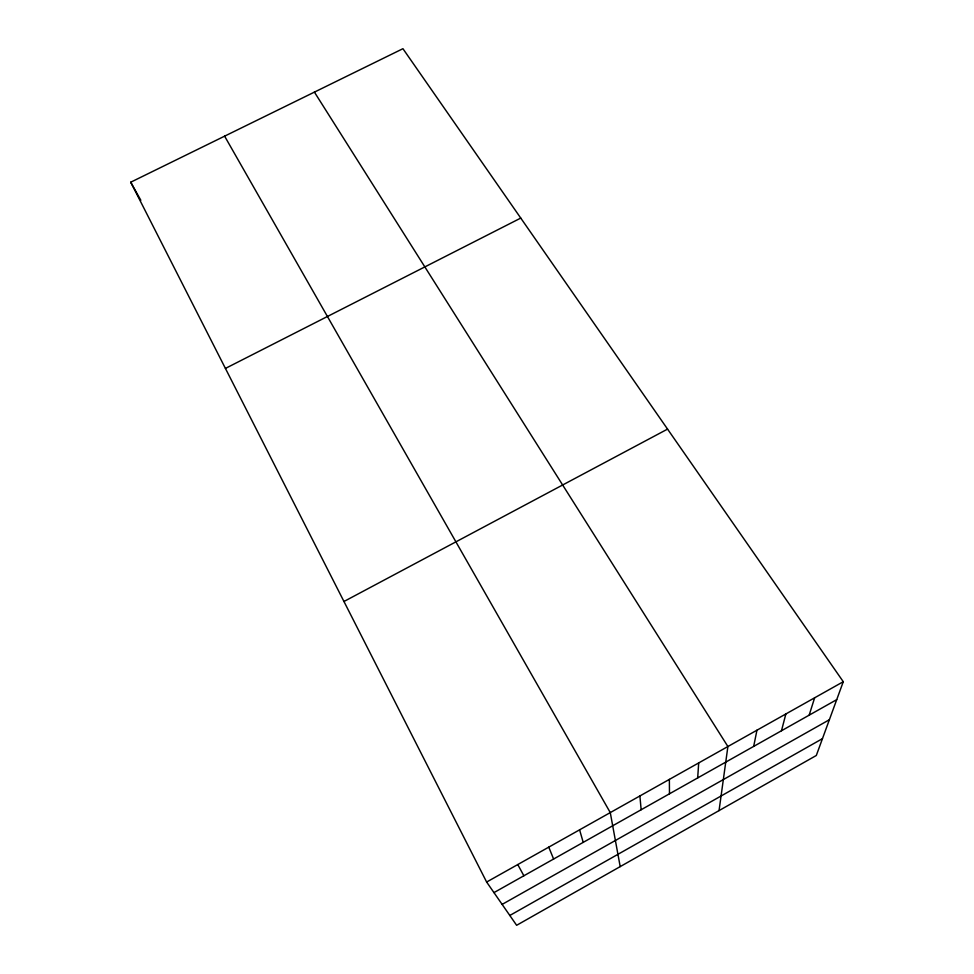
<?xml version="1.0" encoding="UTF-8"?>
<svg xmlns="http://www.w3.org/2000/svg" width="974" height="974" viewBox="0 0 974 974"><rect width="100%" height="100%" fill="white"/><g stroke="black" fill="none" stroke-linecap="round" stroke-linejoin="round"><path stroke-width="1.46" d="M697.676 777.934L698.699 762.922M719.056 810.599L727.895 746.522L314.407 92.116M753.681 746.401L756.956 730.196M781.489 730.744L785.86 713.954M809.163 715.172L814.641 697.798M843.277 681.715L816.309 755.483L516.634 925.3L486.635 882.042L130.723 182.211L402.932 48.7L843.277 681.715L486.635 882.042M509.816 915.475L822.458 738.657M493.964 892.61L836.715 699.661M502.134 904.396L829.373 719.749M343.956 601.494L667.555 429.108M225.42 368.428L520.761 218.079M224.617 136.165L610.272 812.596L620.194 866.616M130.723 182.211L140.84 200.279M517.778 864.559L523.866 875.772M548.764 847.149L553.609 859.031M579.591 829.836L583.219 842.364M639.894 795.965L641.148 809.747M669.369 779.395L669.479 793.798"/></g></svg>
